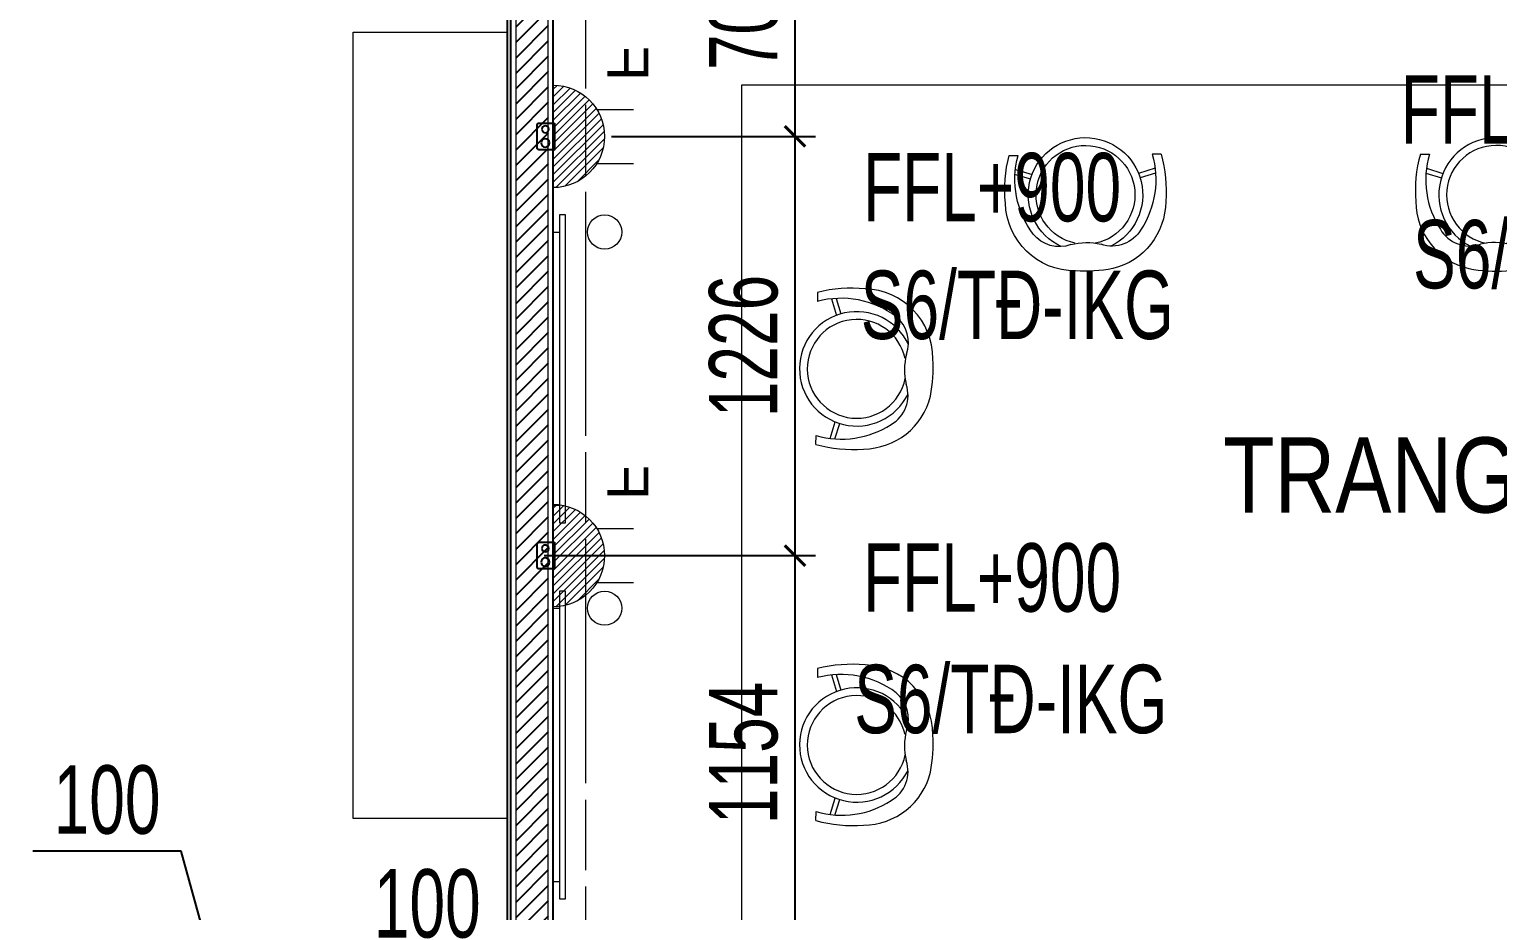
# Model space of a CAD drawing. Header units: millimetres. Extents: x -343543 to 400519, y -115663 to 104219.
# Drawn here: x -331590 to -327298, y 11625 to 14203 of the extents above; entities that cross this region are included whole.
import ezdxf
from ezdxf.xclip import XClip

# ---------------------------------------------------------------- set-up
doc = ezdxf.new("R2010")
doc.units = ezdxf.units.MM
doc.header["$XCLIPFRAME"] = 0
doc.linetypes.add('XREF MAT BANG TUONG XAY$0$CENTER', pattern=[50.8, 31.75, -6.35, 6.35, -6.35])
doc.layers.get('0').update_dxf_attribs({"color": 231, "lineweight": 0})
doc.layers.get('DefPoints').update_dxf_attribs({"color": 191})
for name, color, linetype, lineweight in [('1-INNO-E-Socket', 4, 'Continuous', 5), ('A-PATT', 252, 'Continuous', 9), ('A-SYMBOLS', 10, 'Continuous', 13), ('E - EQ', 10, 'Continuous', 25), ('RSA -DIM', 231, 'Continuous', 0), ('SME-E-POW-NOTE', 134, 'Continuous', 18), ('XREF MAT BANG TUONG XAY$0$$1$A-TEXT', 8, 'Continuous', 25), ('XREF MAT BANG TUONG XAY$0$A-GRID', 8, 'XREF MAT BANG TUONG XAY$0$CENTER', 15), ('XREF MAT BANG TUONG XAY$0$A-WALL-INT', 8, 'Continuous', 9)]:
    doc.layers.add(name, color=color, linetype=linetype, lineweight=lineweight)
for name, color, linetype in [('E-text', 3, 'Continuous'), ('Gen Điện', 6, 'Continuous'), ('XREF MAT BANG TUONG XAY$0$A-FNSH', 8, 'Continuous'), ('XREF MAT BANG TUONG XAY$0$A-FURN', 8, 'Continuous'), ('XREF MAT BANG TUONG XAY$0$A-PATT', 8, 'Continuous'), ('đế âm', 1, 'Continuous')]:
    doc.layers.add(name, color=color, linetype=linetype)
doc.styles.add('INNO-Arial', font='arial.ttf')
doc.styles.add('SM-DIMTEXT', font='SME.shx', dxfattribs={"width": 0.7})
doc.styles.add('SME-TEXT', font='sme.shx', dxfattribs={"width": 0.7})
doc.styles.add('XREF MAT BANG TUONG XAY$0$Arial', font='arial.ttf', dxfattribs={"width": 0.8})
doc.dimstyles.new('SDIM-100', dxfattribs={"dimscale": 100, "dimtxt": 2, "dimasz": 0.6, "dimexe": 0.6, "dimexo": 0.2, "dimgap": 0.5, "dimtad": 1, "dimdec": 0, "dimzin": 12, "dimtxsty": 'SM-DIMTEXT', "dimblk": 'ARCHTICK', "dimblk1": 'ARCHTICK', "dimblk2": 'ARCHTICK', "dimcen": 0.12, "dimdle": 0.6, "dimclrd": 7, "dimclre": 8, "dimadec": 0, "dimazin": 3, "dimtfac": 2, "dimtix": 1, "dimtmove": 1, "dimatfit": 3, "dimfxl": 1, "dimtzin": 0, "dimarcsym": 1})

# ---------------------------------------------------------------- blocks, each defined once
blk = doc.blocks.new('XREF MAT BANG TUONG XAY$0$00.xref_IKIGAI_Truc')
at = {"layer": 'XREF MAT BANG TUONG XAY$0$A-GRID', "color": 8, "ltscale": 20}
blk.add_lwpolyline([(8600, -4179.1), (8600, 22924.4)], dxfattribs=at)
blk = doc.blocks.new('XREF MAT BANG TUONG XAY$0$xref_IKIGAI_Cot')
at = {"layer": 'XREF MAT BANG TUONG XAY$0$A-GRID', "color": 8, "ltscale": 20}
blk.add_lwpolyline([(8600, -4179.1), (8600, 22924.4)], dxfattribs=at)
blk = doc.blocks.new('*U287')
at = {"layer": 'XREF MAT BANG TUONG XAY$0$A-PATT'}
h = blk.add_hatch(dxfattribs=at)
h.set_pattern_fill('ANSI31', color=8, scale=10)
h.set_pattern_definition([(45, (38421.79, -11178.564), (-22.45064, 22.45064), [])])
h.paths.add_polyline_path([(-38.7, 47.5), (2936.3, 47.5), (2936.3, -47.5), (-38.7, -47.5)])
at = {"layer": 'XREF MAT BANG TUONG XAY$0$A-WALL-INT', "color": 8}
blk.add_lwpolyline([(-38.7, 47.5), (2936.3, 47.5), (2936.3, -47.5), (-38.7, -47.5)], close=True, dxfattribs=at)
blk = doc.blocks.new('XREF MAT BANG NOI THAT$0$01.Xref _MB T1$0$YLD.Studio-03-10')
at = {"color": 8}
for p, q in [((-114.9, 223.3), (-115.2, 197)), ((-73.7, 204.8), (-59.6, 156.3)), ((-59.8, 205.9), (-46.6, 160.6)), ((-77.6, -203.4), (-62.6, -155.1)), ((-63.7, -204.8), (-49.7, -159.7)), ((-119.2, -221.1), (-118.9, -194.8))]:
    blk.add_line(p, q, dxfattribs=at)
for centre, radius, start, end in [((-15.8, -157.2), 393.2, 84.149, 104.6003), ((18.3, 30), 204.1, 359.8671, 88.3418), ((-45.4, -60.7), 267, 53.1466, 105.1604), ((0, 0), 167.3, 25.2374, 333.6757), ((0, 0), 144.5, 12.1358, 348.5505), ((53.4, 76.5), 98, 339.9252, 51.2235), ((320.2, -3), 180.7, 165.2751, 193.6379), ((-230.1, 2.2), 453.3, 349.5837, 3.4619), ((17.8, -30.4), 204.1, 270.5713, 345.9889), ((51.9, -77.5), 98, 299.7276, 18.9878), ((-44.2, 60.7), 266.2, 253.7114, 302.9528), ((-12.8, 157.4), 393.2, 254.3128, 274.764)]:
    blk.add_arc(centre, radius, start, end, dxfattribs=at)
blk = doc.blocks.new('XREF MAT BANG NOI THAT')
at = {"color": 8}
for points in [[(9055, 11510), (8505, 11510), (8505, 14285), (8810, 14285), (8810, 14590), (14102.5, 14590), (14100, 11509.6), (13550, 11510), (13550, 14040), (9055, 14040)], [(7920.3, 14195), (8370, 14195), (8370, 11895), (7920.3, 11895)], [(8541, 13660), (8523, 13660), (8523, 12760), (8541, 12760)], [(8505, 12810), (8505, 13610), (8523, 13610), (8523, 12810)], [(8541, 12560), (8523, 12560), (8523, 11660), (8541, 11660)], [(8505, 11710), (8505, 12510), (8523, 12510), (8523, 11710)]]:
    blk.add_lwpolyline(points, close=True, dxfattribs=at)
for centre in [(8655, 13610), (8655, 12510)]:
    blk.add_circle(centre, 50, dxfattribs=at)
at = {"color": 8, "xscale": -1.000000000000001, "rotation": 90}
blk.add_blockref('XREF MAT BANG NOI THAT$0$01.Xref _MB T1$0$YLD.Studio-03-10', (10060.5, 13718.8), dxfattribs=at)
at = {"color": 8, "rotation": 270}
blk.add_blockref('XREF MAT BANG NOI THAT$0$01.Xref _MB T1$0$YLD.Studio-03-10', (11260.5, 13718.8), dxfattribs=at)
at = {"color": 8}
for p in [(9391.9, 13210), (9391.9, 12110)]:
    blk.add_blockref('XREF MAT BANG NOI THAT$0$01.Xref _MB T1$0$YLD.Studio-03-10', p, dxfattribs=at)
blk = doc.blocks.new('01.Xref _MB T1')
at = {"layer": 'XREF MAT BANG TUONG XAY$0$A-FNSH', "color": 8}
for points in [[(8379.99068, 14715.00011), (8380.00025, 11309.99999), (8505, 11309.99999), (8505, 11385), (10005.00011, 11385), (10005.00011, 11510), (8504.99998, 11510), (8504.99668, 14285)], [(8369.99066, 14725.00011), (8370.00025, 11309.99999), (8380.64454, 11309.99999)]]:
    blk.add_lwpolyline(points, dxfattribs=at)
at = {"color": 8}
blk.add_blockref('XREF MAT BANG TUONG XAY$0$00.xref_IKIGAI_Truc', (0.00011, 0), dxfattribs=at)
ref = blk.add_blockref('XREF MAT BANG TUONG XAY$0$xref_IKIGAI_Cot', (-0.00927, -0.00001), dxfattribs=at)
XClip(ref).set_block_clipping_path([(-1610.3425959283, -2225.6693134198), (41829.1295208634, 21555.8819575264)])
at = {"layer": 'XREF MAT BANG TUONG XAY$0$A-FURN', "color": 8, "xscale": -1, "rotation": 270}
blk.add_blockref('*U287', (8442.5, 11363.6983), dxfattribs=at)
at = {"layer": 'XREF MAT BANG TUONG XAY$0$$1$A-TEXT', "color": 8, "style": 'XREF MAT BANG TUONG XAY$0$Arial', "width": 0.8}
blk.add_text('TRANG ĐIỂM', height=220, dxfattribs=at).set_placement((10462.92166, 12789.54557))
at = {"layer": 'A-PATT', "color": 8}
blk.add_blockref('XREF MAT BANG NOI THAT', (0, 0), dxfattribs=at)
blk = doc.blocks.new('*U29')
at = {"layer": '1-INNO-E-Socket'}
h = blk.add_hatch(dxfattribs=at)
h.set_pattern_fill('ANSI31,O', scale=106.995219)
h.set_pattern_definition([(45, (-641.971, -356.651), (-9.45713, 9.45713), [])])
h.paths.add_polyline_path([(124.8, 0, 1), (-124.8, 0)])
for p, q in [((-65.7, 106.1), (-65.7, 195.3)), ((65.7, 106.1), (65.7, 195.3)), ((124.8, 0), (-124.8, 0)), ((109.4, 0), (-109.4, 0))]:
    blk.add_line(p, q, dxfattribs=at)
blk.add_arc((0, 0), 124.8, 0, 180, dxfattribs=at)
at = {"layer": 'E-text', "style": 'INNO-Arial'}
blk.add_text('F', height=100, dxfattribs=at).set_placement((135.1, 131.4))
blk = doc.blocks.new('_ArchTick')
at = {"color": 0, "linetype": 'ByBlock', "const_width": 0.15}
blk.add_lwpolyline([(-0.5, -0.5), (0.5, 0.5)], dxfattribs=at)
blk = doc.blocks.new('*D497')
at = {"layer": 'DefPoints', "color": 0, "linetype": 'Continuous', "ltscale": 1000, "transparency": 16777216}
for p in [(-330811, 10772.1), (-330911, 10225), (-330811, 10228)]:
    blk.add_point(p, dxfattribs=at)
at = {"layer": 'RSA -DIM', "color": 7, "linetype": 'Continuous', "lineweight": -2, "ltscale": 1000, "transparency": 16777216}
for p, q in [((-331146.2, 11799), (-331579.6, 11799)), ((-330861, 10772.1), (-331146.2, 11799)), ((-330971, 10772.1), (-330751, 10772.1))]:
    blk.add_line(p, q, dxfattribs=at)
at = {"layer": 'RSA -DIM', "color": 8, "linetype": 'Continuous', "lineweight": -2, "ltscale": 1000, "transparency": 16777216}
for p, q in [((-330911, 10245), (-330911, 10832.1)), ((-330811, 10248), (-330811, 10832.1))]:
    blk.add_line(p, q, dxfattribs=at)
at = {"layer": 'RSA -DIM', "color": 7, "linetype": 'Continuous', "lineweight": -2, "ltscale": 1000, "transparency": 16777216, "xscale": 60, "yscale": 60, "zscale": 60, "rotation": 180}
blk.add_blockref('_ArchTick', (-330911, 10772.1), dxfattribs=at)
at = {"layer": 'RSA -DIM', "color": 7, "linetype": 'Continuous', "lineweight": -2, "ltscale": 1000, "transparency": 16777216, "xscale": 60, "yscale": 60, "zscale": 60}
blk.add_blockref('_ArchTick', (-330811, 10772.1), dxfattribs=at)
at = {"layer": 'RSA -DIM', "color": 0, "linetype": 'Continuous', "ltscale": 1000, "transparency": 16777216, "insert": (-331362.9, 11949), "char_height": 200, "attachment_point": 5, "style": 'SM-DIMTEXT'}
blk.add_mtext('100', dxfattribs=at)
blk = doc.blocks.new('*D498')
at = {"layer": 'DefPoints', "color": 0, "linetype": 'Continuous', "ltscale": 1000, "transparency": 16777216}
for p in [(-330711, 10772.1), (-330811, 10228), (-330711, 10225)]:
    blk.add_point(p, dxfattribs=at)
at = {"layer": 'RSA -DIM', "color": 7, "linetype": 'Continuous', "lineweight": -2, "ltscale": 1000, "transparency": 16777216}
for p, q in [((-330761, 10772.1), (-330643.6, 11495.4)), ((-330643.6, 11495.4), (-330210.3, 11495.4)), ((-330871, 10772.1), (-330651, 10772.1))]:
    blk.add_line(p, q, dxfattribs=at)
at = {"layer": 'RSA -DIM', "color": 8, "linetype": 'Continuous', "lineweight": -2, "ltscale": 1000, "transparency": 16777216}
for p, q in [((-330811, 10248), (-330811, 10832.1)), ((-330711, 10245), (-330711, 10832.1))]:
    blk.add_line(p, q, dxfattribs=at)
at = {"layer": 'RSA -DIM', "color": 7, "linetype": 'Continuous', "lineweight": -2, "ltscale": 1000, "transparency": 16777216, "xscale": 60, "yscale": 60, "zscale": 60, "rotation": 180}
blk.add_blockref('_ArchTick', (-330811, 10772.1), dxfattribs=at)
at = {"layer": 'RSA -DIM', "color": 7, "linetype": 'Continuous', "lineweight": -2, "ltscale": 1000, "transparency": 16777216, "xscale": 60, "yscale": 60, "zscale": 60}
blk.add_blockref('_ArchTick', (-330711, 10772.1), dxfattribs=at)
at = {"layer": 'RSA -DIM', "color": 0, "linetype": 'Continuous', "ltscale": 1000, "transparency": 16777216, "insert": (-330427, 11645.4), "char_height": 200, "attachment_point": 5, "style": 'SM-DIMTEXT'}
blk.add_mtext('100', dxfattribs=at)
blk = doc.blocks.new('đế âm 78')
at = {"layer": 'Gen Điện', "ltscale": 30}
blk.add_lwpolyline([(5501258.1, -3862344.9), (5501258.1, -3862422.9), (5501303.1, -3862422.9, 0.414214), (5501308.1, -3862417.9), (5501308.1, -3862349.9, 0.414214), (5501303.1, -3862344.9), (5501258.1, -3862344.9)], format="xyb", dxfattribs=at)
blk.add_lwpolyline([(5501261.1, -3862344.9), (5501261.1, -3862422.9)], dxfattribs=at)
for centre, radius in [((5501284.6, -3862362.9), 10), ((5501284.6, -3862402.9), 12.5)]:
    blk.add_circle(centre, radius, dxfattribs=at)
blk = doc.blocks.new('*D505')
at = {"layer": 'DefPoints', "color": 0, "linetype": 'Continuous', "ltscale": 1000, "transparency": 16777216}
for p in [(-330105.5, 12663.8), (-329352, 12663.8), (-330058.5, 11510)]:
    blk.add_point(p, dxfattribs=at)
at = {"layer": 'RSA -DIM', "color": 7, "linetype": 'Continuous', "lineweight": -2, "ltscale": 1000, "transparency": 16777216}
blk.add_line((-329352, 11450), (-329352, 12723.8), dxfattribs=at)
at = {"layer": 'RSA -DIM', "color": 8, "linetype": 'Continuous', "lineweight": -2, "ltscale": 1000, "transparency": 16777216}
for p, q in [((-330085.5, 12663.8), (-329292, 12663.8)), ((-330038.5, 11510), (-329292, 11510))]:
    blk.add_line(p, q, dxfattribs=at)
at = {"layer": 'RSA -DIM', "color": 7, "linetype": 'Continuous', "lineweight": -2, "ltscale": 1000, "transparency": 16777216, "xscale": 60, "yscale": 60, "zscale": 60}
for p, rotation in [((-329352, 12663.8), 90), ((-329352, 11510), 270)]:
    blk.add_blockref('_ArchTick', p, dxfattribs=dict(at, rotation=rotation))
at = {"layer": 'RSA -DIM', "color": 0, "linetype": 'Continuous', "ltscale": 1000, "transparency": 16777216, "insert": (-329502, 12086.9), "char_height": 200, "attachment_point": 5, "rotation": 90, "style": 'SM-DIMTEXT'}
blk.add_mtext('1154', dxfattribs=at)
blk = doc.blocks.new('*D506')
at = {"layer": 'DefPoints', "color": 0, "linetype": 'Continuous', "ltscale": 1000, "transparency": 16777216}
for p in [(-329908.7, 13889.7), (-329352, 13889.7), (-330105.5, 12663.8)]:
    blk.add_point(p, dxfattribs=at)
at = {"layer": 'RSA -DIM', "color": 7, "linetype": 'Continuous', "lineweight": -2, "ltscale": 1000, "transparency": 16777216}
blk.add_line((-329352, 12603.8), (-329352, 13949.7), dxfattribs=at)
at = {"layer": 'RSA -DIM', "color": 8, "linetype": 'Continuous', "lineweight": -2, "ltscale": 1000, "transparency": 16777216}
for p, q in [((-329888.7, 13889.7), (-329292, 13889.7)), ((-330085.5, 12663.8), (-329292, 12663.8))]:
    blk.add_line(p, q, dxfattribs=at)
at = {"layer": 'RSA -DIM', "color": 7, "linetype": 'Continuous', "lineweight": -2, "ltscale": 1000, "transparency": 16777216, "xscale": 60, "yscale": 60, "zscale": 60}
for p, rotation in [((-329352, 13889.7), 90), ((-329352, 12663.8), 270)]:
    blk.add_blockref('_ArchTick', p, dxfattribs=dict(at, rotation=rotation))
at = {"layer": 'RSA -DIM', "color": 0, "linetype": 'Continuous', "ltscale": 1000, "transparency": 16777216, "insert": (-329502, 13276.7), "char_height": 200, "attachment_point": 5, "rotation": 90, "style": 'SM-DIMTEXT'}
blk.add_mtext('1226', dxfattribs=at)
blk = doc.blocks.new('*D507')
at = {"layer": 'DefPoints', "color": 0, "linetype": 'Continuous', "ltscale": 1000, "transparency": 16777216}
for p in [(-329753.5, 14590), (-329352, 14590), (-329908.7, 13889.7)]:
    blk.add_point(p, dxfattribs=at)
at = {"layer": 'RSA -DIM', "color": 7, "linetype": 'Continuous', "lineweight": -2, "ltscale": 1000, "transparency": 16777216}
blk.add_line((-329352, 13829.7), (-329352, 14650), dxfattribs=at)
at = {"layer": 'RSA -DIM', "color": 8, "linetype": 'Continuous', "lineweight": -2, "ltscale": 1000, "transparency": 16777216}
for p, q in [((-329733.5, 14590), (-329292, 14590)), ((-329888.7, 13889.7), (-329292, 13889.7))]:
    blk.add_line(p, q, dxfattribs=at)
at = {"layer": 'RSA -DIM', "color": 7, "linetype": 'Continuous', "lineweight": -2, "ltscale": 1000, "transparency": 16777216, "xscale": 60, "yscale": 60, "zscale": 60}
for p, rotation in [((-329352, 14590), 90), ((-329352, 13889.7), 270)]:
    blk.add_blockref('_ArchTick', p, dxfattribs=dict(at, rotation=rotation))
at = {"layer": 'RSA -DIM', "color": 0, "linetype": 'Continuous', "ltscale": 1000, "transparency": 16777216, "insert": (-329502, 14239.8), "char_height": 200, "attachment_point": 5, "rotation": 90, "style": 'SM-DIMTEXT'}
blk.add_mtext('700', dxfattribs=at)

msp = doc.modelspace()

# ---------------------------------------------------------------- block references
at = {"layer": 'A-SYMBOLS'}
msp.add_blockref('01.Xref _MB T1', (-338563.5, 0), dxfattribs=at)

# ---------------------------------------------------------------- next in the draw order: block references
at = {"layer": 'E - EQ', "xscale": -1.2, "yscale": 1.2, "zscale": 1.2, "rotation": 270}
for p in [(-330058.5, 13889.7), (-330058.5, 12663.8)]:
    msp.add_blockref('*U29', p, dxfattribs=at)
at = {"layer": 'đế âm', "xscale": -1}
for p in [(5171202.6, 3876273.5), (5171202.6, 3875047.6)]:
    msp.add_blockref('đế âm 78', p, dxfattribs=at)

# ---------------------------------------------------------------- next in the draw order: texts
at = {"layer": 'SME-E-POW-NOTE', "style": 'SME-TEXT', "width": 0.7}
for s, p in [('FFL+900', (-327581.3, 13868.7)), ('FFL+900', (-329153.3, 13641.4)), ('S6/TĐ-IKG', (-327545.6, 13445.4)), ('S6/TĐ-IKG', (-329159.9, 13297.2)), ('FFL+900', (-329153.3, 12499.9)), ('S6/TĐ-IKG', (-329179.1, 12144.5))]:
    msp.add_text(s, height=200, dxfattribs=at).set_placement(p)

# ---------------------------------------------------------------- next in the draw order: dimensions: what is measured, and where the dimension line sits
at = {"layer": 'RSA -DIM', "color": 1, "linetype": 'Continuous', "ltscale": 1000}
for base, p1, p2, picture, middle in [((-329352, 14590), (-329908.7, 13889.7), (-329753.5, 14590), '*D507', (-329502, 14239.8)), ((-329352, 13889.7), (-330105.5, 12663.8), (-329908.7, 13889.7), '*D506', (-329502, 13276.7)), ((-329352, 12663.8), (-330058.5, 11510), (-330105.5, 12663.8), '*D505', (-329502, 12086.9))]:
    dim = msp.add_linear_dim(base=base, p1=p1, p2=p2, angle=90, dimstyle='SDIM-100', dxfattribs=at)
    dim.commit()
    dim.dimension.update_dxf_attribs({"geometry": picture, "text_midpoint": middle})
for base, p1, p2, picture, middle in [((-330811, 10772.1), (-330911, 10225), (-330811, 10228), '*D497', (-331196.2, 11799)), ((-330711, 10772.1), (-330811, 10228), (-330711, 10225), '*D498', (-330593.6, 11495.4))]:
    dim = msp.add_linear_dim(base=base, p1=p1, p2=p2, dimstyle='SDIM-100', dxfattribs=at)
    dim.commit()
    dim.dimension.update_dxf_attribs({"geometry": picture, "text_midpoint": middle, "dimtype": 160})

doc.saveas('drawing.dxf')
